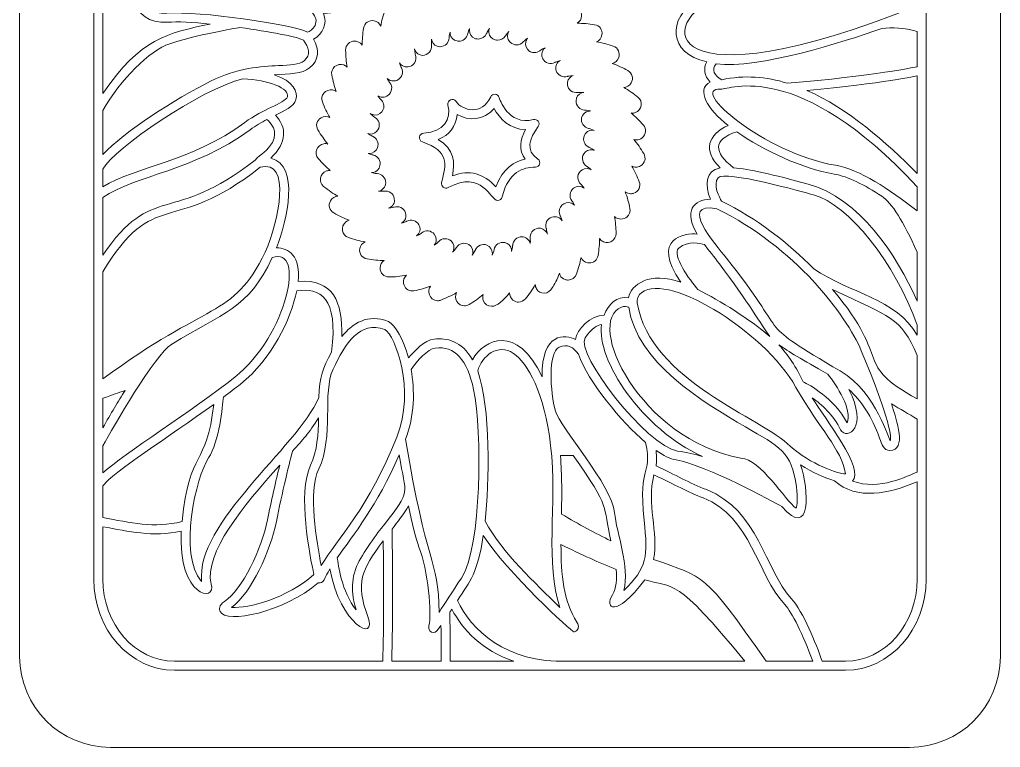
# Model space of a CAD drawing. Header units: inches. Extents: x 186 to 318, y 11 to 493.
# Drawn here: x 186.5 to 317.5, y 10.8 to 108.1 of the extents above; entities that cross this region are included whole.
import ezdxf

# ---------------------------------------------------------------- set-up
doc = ezdxf.new("R2010")
doc.units = ezdxf.units.IN
doc.header["$MEASUREMENT"] = 0
doc.layers.add('_U+0421_U+043B_U+043E_U+0439 1', color=7, linetype='Continuous')

msp = doc.modelspace()

# ---------------------------------------------------------------- linework, layer by layer
at = {"layer": '_U+0421_U+043B_U+043E_U+0439 1', "color": 1, "lineweight": 9, "true_color": 0xff0000}
msp.add_open_spline([(305.39, 493.2), (305.39, 493.2), (198.61, 493.2), (198.61, 493.2), (191.91, 493.2), (186.48, 487.77), (186.48, 481.07), (186.48, 481.07), (186.48, 22.93), (186.48, 22.93), (186.48, 16.23), (191.91, 10.8), (198.61, 10.8), (198.61, 10.8), (305.39, 10.8), (305.39, 10.8), (312.09, 10.8), (317.52, 16.23), (317.52, 22.93), (317.52, 22.93), (317.52, 481.07), (317.52, 481.07), (317.52, 487.77), (312.09, 493.2), (305.39, 493.2)], degree=3, knots=[0, 0, 0, 0, 1, 1, 1, 2, 2, 2, 3, 3, 3, 4, 4, 4, 5, 5, 5, 6, 6, 6, 7, 7, 7, 8, 8, 8, 8], dxfattribs=at)
at = {"layer": '_U+0421_U+043B_U+043E_U+0439 1', "color": 7, "lineweight": 9, "true_color": 0xffffff}
for points, knots in [([(296.82, 482.88), (296.82, 482.88), (207.18, 482.88), (207.18, 482.88), (201.24, 482.88), (196.4, 477.41), (196.4, 470.7), (196.4, 470.65), (196.4, 167.96), (196.4, 167.96), (196.4, 164.15), (196.4, 37.07), (196.4, 33.3), (196.4, 26.59), (201.23, 21.12), (207.18, 21.12), (207.18, 21.12), (296.82, 21.12), (296.82, 21.12), (302.76, 21.12), (307.6, 26.59), (307.6, 33.3), (307.6, 33.3), (307.6, 470.7), (307.6, 470.7), (307.6, 477.41), (302.77, 482.88), (296.82, 482.88)], [0, 0, 0, 0, 1, 1, 1, 2, 2, 2, 3, 3, 3, 4, 4, 4, 5, 5, 5, 6, 6, 6, 7, 7, 7, 8, 8, 8, 9, 9, 9, 9]), ([(306.4, 150.57), (302.75, 150.85), (303.83, 151.36), (300.78, 150.53), (289.42, 147.44), (286.29, 154.3), (279.91, 150.73), (278.52, 149.95), (277.48, 148.83), (276.7, 147.69), (276.89, 149.86), (276.75, 151.92), (276.06, 153.64), (274.06, 158.6), (273.6, 159.12), (272.93, 159.12), (272.47, 159.12), (272.22, 158.8), (272.06, 158.37), (271.63, 157.16), (273.41, 154.55), (272.1, 152.75), (271.94, 152.52), (265.15, 145.55), (263.57, 143.78), (265.94, 147.79), (274.98, 157.67), (266.47, 154.44), (270.69, 160.74), (254.21, 154.84), (248.16, 131.4), (247.85, 133.95), (247.28, 136.94), (246.41, 140.4), (245.69, 143.3), (248.91, 146.38), (248.05, 147.76), (247.34, 148.91), (240.7, 149.06), (238, 142.16), (232.17, 148.45), (223.81, 145.8), (223.71, 145.77), (223.49, 145.69), (223.33, 145.5), (223.31, 145.26), (223.26, 144.8), (223.64, 144.66), (224.04, 144.42), (226.51, 142.97), (229.52, 141.19), (231.07, 134.84), (226.48, 139.34), (220.24, 145.1), (218.62, 142.82), (217.46, 141.17), (219.15, 135.88), (220.56, 132.43), (217.17, 135.22), (212.67, 137.19), (210.05, 137.9), (208.18, 138.41), (207.04, 141.54), (206.43, 143.22), (206.03, 144.34), (205.89, 144.72), (205.4, 144.77), (205.21, 144.78), (205, 144.68), (204.86, 144.54), (204.86, 144.54), (204.86, 144.54), (204.86, 144.54), (203.6, 143.23), (204.16, 137.78), (209.68, 132.01), (212.79, 128.77), (213.76, 126.11), (214.78, 123.42), (211.8, 125.18), (205.27, 128.69), (201.34, 128.14), (197.11, 127.53), (197.09, 125.05), (202.51, 123.15), (204.63, 122.4), (207.9, 120.39), (211.67, 117.55), (208.78, 117.71), (203.82, 117.7), (202.41, 115.86), (200.33, 113.15), (201.25, 107.38), (206.22, 107.77), (207.56, 107.87), (209.65, 107.76), (211.95, 107.53), (206.3, 106.34), (202.58, 105.61), (197.6, 98.24), (197.6, 177.04), (197.05, 166.6), (199.28, 178.25), (199.5, 176.02), (199.67, 176.05), (199.95, 174.47), (200.23, 172.94), (200.61, 170.84), (202.07, 169.8), (205.79, 167.16), (209.18, 166.41), (211.66, 165.85), (213.45, 165.45), (214.75, 165.16), (215.16, 164.37), (217.52, 159.77), (220.3, 156.63), (221.3, 156.63), (221.3, 156.63), (221.59, 156.63), (221.77, 156.85), (223.49, 157.49), (233.96, 169.22), (231.27, 177.14), (230.41, 179.65), (229.62, 185.9), (222.77, 190.31), (222.36, 194.74), (222.21, 193.8), (226.15, 200.82), (228.75, 205.47), (229.93, 207.53), (232.39, 211.54), (233.48, 205.98), (238.26, 197.66), (234.67, 193.84), (231.13, 190.07), (235.06, 187.37), (238.86, 191.6), (243.24, 196.47), (243.47, 202.58), (245.07, 208.24), (245.56, 209.99), (245.87, 211.57), (245.96, 213.59), (247.41, 211.87), (250.48, 209.01), (252.32, 203.24), (253.89, 198.3), (253.93, 199.07), (253.46, 196.08), (253.27, 194.84), (252.86, 192.65), (253.91, 192.65), (254.69, 192.65), (256.05, 193.21), (257.17, 194.47), (261.52, 199.35), (260.52, 211.94), (259.43, 216.58), (261.1, 215.86), (264.36, 214.69), (267.53, 214.84), (268.69, 214.9), (269.72, 214.73), (270.55, 214.38), (275.89, 211.38), (275.35, 218.23), (270.01, 223.05), (271.37, 222.64), (272.5, 222.16), (274.48, 222.15), (279.51, 220.45), (279.36, 223.17), (274.66, 226.23), (277.23, 225.35), (278, 225.82), (280.71, 223.85), (281.01, 223.64), (281.9, 222.99), (282.53, 223.54), (282.88, 223.85), (283.82, 224.68), (279.09, 233.19), (278.53, 234.19), (275.78, 237.84), (272.92, 240.3), (275.83, 240.34), (276.27, 240.18), (279.99, 237.55), (281.35, 235.78), (284.46, 233.98), (285.38, 235.59), (286.2, 237.04), (284.4, 240.71), (282.26, 243.1), (279.73, 245.93), (277.1, 248.13), (275.38, 249.46), (278.32, 248.73), (282.06, 245.9), (283.14, 247.26), (284.73, 249.25), (275.14, 258.12), (269.55, 259.72), (276.27, 264.3), (278.88, 270.03), (282.14, 271.99), (282.91, 272.45), (283.64, 272.96), (283.44, 273.64), (283.21, 274.46), (282.07, 274.42), (279.35, 274.35), (272.25, 274.15), (272.59, 275.03), (266.4, 274.02), (270.87, 279.87), (267.38, 282.42), (273.42, 286.03), (274.35, 286.59), (275.16, 287.08), (275.49, 287.89), (275.86, 288.83), (275.45, 290.08), (273.26, 290.8), (273.98, 291.84), (275.9, 293.91), (277.34, 294.83), (279.96, 296.48), (279.03, 300.32), (277.32, 298.75), (277.14, 298.59), (276.32, 298.45), (272.94, 299.29), (268, 300.53), (266.69, 297.86), (262.6, 299.05), (259.47, 299.95), (256.59, 297.75), (255.08, 296.27), (255, 297.88), (254.33, 301.23), (252.62, 305.41), (252.05, 306.79), (251.81, 307.42), (252.03, 307.89), (252.24, 308.34), (252.23, 308.71), (252, 308.97), (250.93, 310.21), (247.94, 306.68), (247.1, 300.65), (246.61, 297.19), (245.6, 295.01), (244.73, 293.7), (245.83, 299.62), (243.46, 300.88), (245.52, 310.59), (246.03, 312.99), (246.36, 314.49), (245.36, 314.88), (244.98, 315.03), (243.85, 315.48), (239.53, 309.89), (238.57, 308.64), (237.16, 304.58), (236.34, 302.09), (234.89, 308.17), (234.79, 312.36), (235.99, 315.84), (236.21, 316.47), (236.67, 317.8), (235.8, 318.19), (234.11, 318.96), (229.58, 312.27), (228.51, 310.4), (226.61, 307.09), (225.29, 300.8), (224.67, 297.34), (223.19, 301.41), (221.03, 305.29), (218.35, 307.86), (211.5, 314.43), (207.31, 316.74), (204.79, 315.37), (201.62, 313.66), (208.01, 309.21), (210.87, 300.16), (200.78, 309.62), (201.14, 310.69), (197.6, 311.74), (197.6, 311.74), (197.6, 377.13), (197.6, 377.13), (199.76, 375.95), (202.64, 375.07), (204.25, 374.63), (202.07, 372.72), (201.49, 370.56), (201.46, 370.41), (201.2, 369.41), (203.66, 367.37), (208.48, 365.96), (207.65, 365.33), (206.39, 364.44), (205.23, 363.91), (204.22, 363.48), (199.2, 361.2), (199.65, 358.55), (199.89, 357.14), (201.48, 355.18), (212.26, 354.28), (212.05, 354.05), (211.83, 353.82), (211.64, 353.58), (209.1, 351.28), (208.91, 347.98), (216.01, 347.26), (224.54, 346.4), (223.94, 345.59), (228.54, 347.31), (227.34, 345.12), (225.72, 341.55), (224.47, 337.93), (221.87, 333.33), (219.55, 326.3), (224.81, 326.3), (229.47, 326.3), (238, 332.05), (242.03, 335.09), (241.68, 329.49), (243.87, 323.73), (246.63, 323.73), (249.42, 323.73), (252.65, 330.38), (254.06, 333.22), (254.46, 327.04), (259.31, 316.53), (262.02, 316.53), (265.64, 316.53), (261.39, 324.84), (264.45, 331.01), (266.94, 336.02), (267.61, 343.42), (269.18, 349.17), (270.31, 347.54), (275.11, 342.49), (275.1, 341.6), (275.09, 341.27), (275.36, 340.99), (275.7, 340.99), (277, 340.99), (280.42, 348.86), (280.71, 351.29), (281, 353.62), (279.31, 353.11), (279, 357.54), (285.66, 354.99), (288.63, 356.94), (290.89, 358.5), (291.41, 358.85), (291.84, 359.18), (291.96, 359.58), (293.88, 354.6), (293.82, 354.34), (297.94, 338.48), (297.43, 338.35), (296.88, 338.2), (296.32, 338), (291.62, 345.54), (283.53, 343.7), (277.34, 337.29), (277.31, 337.25), (277.28, 337.22), (277.26, 337.18), (275.39, 334.16), (274.82, 330.28), (272.19, 327.03), (268.45, 322.38), (268.76, 316.08), (269.07, 313.59), (269.19, 312.59), (268.46, 310.96), (267.93, 309.77), (267.34, 308.45), (267.04, 307.78), (267.39, 307.29), (268.48, 305.76), (277.94, 310.53), (280.81, 313.46), (283.56, 316.28), (297.06, 321.1), (301.33, 324.65), (303.48, 316.29), (303.41, 316.85), (306.4, 301.37), (306.4, 301.37), (306.4, 150.57), (306.4, 150.57), (306.4, 150.57), (306.4, 150.57), (306.4, 150.57)], [0, 0, 0, 0, 1, 1, 1, 2, 2, 2, 3, 3, 3, 4, 4, 4, 5, 5, 5, 6, 6, 6, 7, 7, 7, 8, 8, 8, 9, 9, 9, 10, 10, 10, 11, 11, 11, 12, 12, 12, 13, 13, 13, 14, 14, 14, 15, 15, 15, 16, 16, 16, 17, 17, 17, 18, 18, 18, 19, 19, 19, 20, 20, 20, 21, 21, 21, 22, 22, 22, 23, 23, 23, 24, 24, 24, 25, 25, 25, 26, 26, 26, 27, 27, 27, 28, 28, 28, 29, 29, 29, 30, 30, 30, 31, 31, 31, 32, 32, 32, 33, 33, 33, 34, 34, 34, 35, 35, 35, 36, 36, 36, 37, 37, 37, 38, 38, 38, 39, 39, 39, 40, 40, 40, 41, 41, 41, 42, 42, 42, 43, 43, 43, 44, 44, 44, 45, 45, 45, 46, 46, 46, 47, 47, 47, 48, 48, 48, 49, 49, 49, 50, 50, 50, 51, 51, 51, 52, 52, 52, 53, 53, 53, 54, 54, 54, 55, 55, 55, 56, 56, 56, 57, 57, 57, 58, 58, 58, 59, 59, 59, 60, 60, 60, 61, 61, 61, 62, 62, 62, 63, 63, 63, 64, 64, 64, 65, 65, 65, 66, 66, 66, 67, 67, 67, 68, 68, 68, 69, 69, 69, 70, 70, 70, 71, 71, 71, 72, 72, 72, 73, 73, 73, 74, 74, 74, 75, 75, 75, 76, 76, 76, 77, 77, 77, 78, 78, 78, 79, 79, 79, 80, 80, 80, 81, 81, 81, 82, 82, 82, 83, 83, 83, 84, 84, 84, 85, 85, 85, 86, 86, 86, 87, 87, 87, 88, 88, 88, 89, 89, 89, 90, 90, 90, 91, 91, 91, 92, 92, 92, 93, 93, 93, 94, 94, 94, 95, 95, 95, 96, 96, 96, 97, 97, 97, 98, 98, 98, 99, 99, 99, 100, 100, 100, 101, 101, 101, 102, 102, 102, 103, 103, 103, 104, 104, 104, 105, 105, 105, 106, 106, 106, 107, 107, 107, 108, 108, 108, 109, 109, 109, 110, 110, 110, 111, 111, 111, 112, 112, 112, 113, 113, 113, 114, 114, 114, 115, 115, 115, 116, 116, 116, 117, 117, 117, 118, 118, 118, 119, 119, 119, 120, 120, 120, 121, 121, 121, 122, 122, 122, 123, 123, 123, 124, 124, 124, 125, 125, 125, 126, 126, 126, 127, 127, 127, 128, 128, 128, 129, 129, 129, 130, 130, 130, 131, 131, 131, 132, 132, 132, 133, 133, 133, 134, 134, 134, 134]), ([(249.66, 118.39), (254.33, 119.07), (253.82, 122.33), (254.97, 125.78), (255.3, 122.74), (252.62, 114.59), (261.96, 121.39), (261.4, 119.92), (260.78, 117.36), (262.3, 117.01), (263.2, 116.81), (264.54, 117.8), (265.32, 118.32), (264.61, 116.78), (263.8, 112.98), (267.38, 114.14), (267.43, 113.4), (268.01, 113.06), (268.76, 112.98), (268.68, 112.76), (268.64, 112.54), (268.7, 112.35), (269.39, 109.96), (274.47, 110.78), (277.12, 111.02), (272.92, 108.09), (273.13, 103.7), (278.28, 102.45), (277.83, 101.57), (277.93, 100.65), (278.76, 99.77), (276.77, 98.79), (278.42, 96.1), (281.15, 93.96), (278.43, 92.74), (277.74, 90.61), (280.07, 88.29), (278.11, 87.98), (278, 85.92), (278.79, 84.09), (276.54, 84.07), (275.15, 82.46), (277.01, 79.45), (275.39, 79.58), (270.73, 78.96), (274.82, 73), (270.64, 74.49), (268.16, 72.69), (267.83, 70.92), (266.23, 71.19), (265.18, 70.12), (264.58, 68.59), (262.82, 68.59), (260.9, 66.69), (260.77, 65.34), (259.41, 66.09), (256.21, 66.32), (256.29, 60.34), (252.96, 67.44), (248.53, 65.46), (246.99, 62.63), (245.55, 65.17), (243.52, 65.6), (241.86, 65.39), (240.57, 65.23), (239.25, 63.88), (238.44, 62.88), (237.77, 65.38), (236.7, 67.24), (235.77, 67.75), (232.98, 68.84), (230.96, 67.5), (229.53, 65.74), (229.63, 70.35), (228.37, 73.49), (223.7, 73.1), (224.07, 76.47), (222.4, 77.64), (220.8, 77.59), (222.26, 81.29), (223.93, 88.67), (220.03, 89.57), (222.26, 91.72), (222.18, 93.74), (220.66, 95.33), (221.84, 95.92), (223.09, 96.44), (223.4, 97.44), (223.7, 98.39), (223.11, 99.9), (220.51, 100.74), (222.6, 100.85), (224.18, 100.85), (225.23, 101.67), (226.5, 102.66), (226.55, 104.1), (225.75, 105.5), (226.99, 106.15), (227.65, 107.6), (227.08, 108.94), (229.97, 108.99), (230.82, 110.56), (230.43, 113.04), (234.66, 112.66), (235.46, 113.51), (234.31, 117.78), (235, 117.32), (235.74, 116.82), (236.55, 116.82), (238.77, 116.82), (240.18, 117.56), (240.17, 119.82), (242.75, 118.51), (244.81, 119.36), (245.59, 120.92), (246.3, 121.17), (246.88, 121.66), (247.32, 122.36), (247.62, 120.2), (248.66, 118.25), (249.66, 118.39)], [0, 0, 0, 0, 1, 1, 1, 2, 2, 2, 3, 3, 3, 4, 4, 4, 5, 5, 5, 6, 6, 6, 7, 7, 7, 8, 8, 8, 9, 9, 9, 10, 10, 10, 11, 11, 11, 12, 12, 12, 13, 13, 13, 14, 14, 14, 15, 15, 15, 16, 16, 16, 17, 17, 17, 18, 18, 18, 19, 19, 19, 20, 20, 20, 21, 21, 21, 22, 22, 22, 23, 23, 23, 24, 24, 24, 25, 25, 25, 26, 26, 26, 27, 27, 27, 28, 28, 28, 29, 29, 29, 30, 30, 30, 31, 31, 31, 32, 32, 32, 33, 33, 33, 34, 34, 34, 35, 35, 35, 36, 36, 36, 37, 37, 37, 38, 38, 38, 39, 39, 39, 40, 40, 40, 40]), ([(306.4, 109.97), (272.51, 96.3), (270.9, 107.68), (280.3, 111.37), (288.66, 112.46), (295.61, 114.61), (299.79, 116.06), (300.16, 116.12), (303, 116.62), (306.4, 117.13), (306.4, 117.13), (306.4, 109.97), (306.4, 109.97), (306.4, 109.97), (306.4, 109.97), (306.4, 109.97)], [0, 0, 0, 0, 1, 1, 1, 2, 2, 2, 3, 3, 3, 4, 4, 4, 5, 5, 5, 5]), ([(225.57, 109.07), (226.08, 108.49), (226.22, 107.91), (225.95, 107.34), (225.68, 106.76), (225.14, 106.48), (224.96, 106.45), (222.81, 107.5), (210.47, 109.29), (206.13, 108.97), (202.21, 108.69), (201.93, 113.26), (203.36, 115.13), (204.48, 116.58), (210.03, 116.56), (213.4, 116.21), (215.84, 114.28), (220.48, 109.97), (225.57, 109.07)], [0, 0, 0, 0, 1, 1, 1, 2, 2, 2, 3, 3, 3, 4, 4, 4, 5, 5, 5, 6, 6, 6, 6]), ([(245.88, 113.5), (245.28, 112.99), (244.74, 112.42), (244.24, 111.84), (244.31, 112.24), (244.18, 112.65), (243.83, 112.94), (243.31, 113.37), (242.58, 113.31), (242.14, 112.78), (241.64, 112.18), (241.2, 111.53), (240.82, 110.86), (240.81, 111.27), (240.62, 111.65), (240.22, 111.87), (239.63, 112.21), (238.92, 112.02), (238.59, 111.43), (238.18, 110.71), (237.87, 110.02), (237.62, 109.36), (237.58, 109.53), (237.5, 109.7), (237.38, 109.84), (237.1, 110.17), (236.64, 110.33), (236.21, 110.25), (235.79, 110.18), (235.47, 109.89), (235.32, 109.47), (235.04, 108.69), (234.85, 107.95), (234.72, 107.25), (234.57, 107.61), (234.26, 107.89), (233.83, 107.96), (233.15, 108.07), (232.56, 107.66), (232.44, 106.99), (232.3, 106.16), (232.25, 105.4), (232.24, 104.68), (232.18, 104.78), (232.13, 104.87), (232.04, 104.95), (231.82, 105.14), (231.54, 105.24), (231.24, 105.24), (231.24, 105.24), (231.23, 105.24), (231.23, 105.24), (230.55, 105.23), (230.04, 104.72), (230.04, 104.04), (230.05, 103.24), (230.12, 102.48), (230.24, 101.76), (230.12, 101.89), (229.97, 101.99), (229.79, 102.06), (229.38, 102.2), (228.9, 102.11), (228.57, 101.83), (228.25, 101.55), (228.11, 101.15), (228.19, 100.71), (228.33, 99.93), (228.54, 99.19), (228.79, 98.5), (228.64, 98.61), (228.48, 98.69), (228.29, 98.72), (227.86, 98.79), (227.4, 98.62), (227.12, 98.29), (226.85, 97.96), (226.78, 97.53), (226.94, 97.12), (227.22, 96.36), (227.56, 95.66), (227.93, 95.02), (227.58, 95.21), (227.15, 95.23), (226.76, 95), (226.17, 94.65), (225.99, 93.95), (226.33, 93.36), (226.73, 92.69), (227.19, 92.07), (227.68, 91.48), (227.5, 91.54), (227.3, 91.56), (227.11, 91.52), (226.68, 91.44), (226.31, 91.13), (226.16, 90.72), (226.02, 90.32), (226.1, 89.89), (226.39, 89.56), (226.92, 88.93), (227.46, 88.4), (227.99, 87.94), (227.82, 87.96), (227.64, 87.94), (227.47, 87.88), (227.06, 87.73), (226.75, 87.35), (226.68, 86.92), (226.61, 86.5), (226.76, 86.1), (227.1, 85.82), (227.75, 85.28), (228.39, 84.86), (229, 84.49), (228.61, 84.48), (228.23, 84.28), (228.01, 83.89), (227.67, 83.3), (227.87, 82.6), (228.46, 82.26), (229.18, 81.86), (229.86, 81.54), (230.52, 81.29), (230.35, 81.25), (230.19, 81.18), (230.05, 81.06), (229.72, 80.77), (229.55, 80.31), (229.63, 79.88), (229.71, 79.47), (229.99, 79.14), (230.41, 78.99), (231.16, 78.73), (231.9, 78.53), (232.64, 78.39), (232.27, 78.24), (231.99, 77.92), (231.92, 77.49), (231.81, 76.82), (232.23, 76.23), (232.9, 76.12), (233.68, 75.99), (234.45, 75.92), (235.2, 75.91), (234.87, 75.7), (234.64, 75.35), (234.65, 74.91), (234.65, 74.23), (235.16, 73.71), (235.84, 73.71), (236.62, 73.71), (237.4, 73.79), (238.17, 73.93), (237.87, 73.66), (237.7, 73.27), (237.78, 72.83), (237.89, 72.23), (238.37, 71.84), (238.94, 71.84), (239.02, 71.84), (239.1, 71.85), (239.17, 71.86), (239.93, 72), (240.68, 72.21), (241.39, 72.47), (241.28, 72.32), (241.2, 72.15), (241.17, 71.96), (241.09, 71.53), (241.26, 71.07), (241.6, 70.79), (241.81, 70.62), (242.06, 70.53), (242.32, 70.53), (242.47, 70.53), (242.62, 70.56), (242.77, 70.61), (243.5, 70.89), (244.21, 71.23), (244.87, 71.61), (244.68, 71.26), (244.66, 70.83), (244.89, 70.44), (245.11, 70.05), (245.5, 69.84), (245.9, 69.84), (246.11, 69.84), (246.33, 69.89), (246.53, 70.01), (247.2, 70.4), (247.83, 70.86), (248.42, 71.35), (248.33, 71.1), (248.33, 70.83), (248.43, 70.56), (248.6, 70.09), (249.04, 69.78), (249.55, 69.78), (250.25, 69.78), (251.12, 70.53), (251.95, 71.58), (251.94, 71.23), (252.07, 70.88), (252.38, 70.62), (252.61, 70.43), (252.88, 70.34), (253.15, 70.34), (253.49, 70.34), (253.82, 70.49), (254.07, 70.78), (254.56, 71.38), (255, 72.03), (255.38, 72.69), (255.39, 72.5), (255.44, 72.3), (255.54, 72.12), (255.76, 71.75), (256.14, 71.53), (256.58, 71.53), (257.06, 71.53), (257.41, 71.94), (257.64, 72.25), (257.95, 72.69), (258.3, 73.38), (258.61, 74.21), (258.63, 74.11), (258.64, 74.01), (258.69, 73.92), (258.83, 73.66), (259.07, 73.47), (259.35, 73.36), (259.5, 73.31), (259.64, 73.29), (259.78, 73.29), (260.27, 73.29), (260.71, 73.59), (260.89, 74.09), (261.17, 74.87), (261.36, 75.61), (261.49, 76.31), (261.64, 75.95), (261.95, 75.67), (262.38, 75.6), (262.45, 75.58), (262.53, 75.58), (262.6, 75.58), (263.18, 75.58), (263.66, 75.98), (263.77, 76.58), (263.9, 77.39), (263.96, 78.14), (263.97, 78.85), (264.07, 78.7), (264.19, 78.57), (264.35, 78.48), (264.54, 78.38), (264.75, 78.32), (264.97, 78.32), (265.19, 78.32), (265.41, 78.38), (265.6, 78.49), (265.96, 78.71), (266.17, 79.08), (266.17, 79.53), (266.16, 80.3), (266.09, 81.07), (265.96, 81.81), (266.08, 81.68), (266.23, 81.57), (266.41, 81.51), (266.55, 81.46), (266.69, 81.44), (266.83, 81.44), (267.12, 81.44), (267.41, 81.54), (267.64, 81.73), (267.96, 82.01), (268.1, 82.41), (268.02, 82.85), (267.88, 83.61), (267.67, 84.36), (267.4, 85.09), (267.6, 84.92), (267.85, 84.83), (268.12, 84.83), (268.26, 84.83), (268.41, 84.85), (268.56, 84.91), (269.2, 85.14), (269.5, 85.8), (269.27, 86.44), (269, 87.17), (268.66, 87.87), (268.27, 88.53), (268.44, 88.44), (268.63, 88.39), (268.82, 88.39), (269.03, 88.39), (269.25, 88.45), (269.45, 88.57), (270.04, 88.91), (270.22, 89.61), (269.87, 90.2), (269.48, 90.88), (269.02, 91.51), (268.53, 92.1), (268.65, 92.06), (268.77, 92.02), (268.89, 92.02), (269.17, 92.02), (269.45, 92.12), (269.68, 92.32), (270.2, 92.77), (270.26, 93.49), (269.82, 94.01), (269.31, 94.6), (268.75, 95.15), (268.17, 95.64), (268.22, 95.63), (268.28, 95.61), (268.33, 95.61), (268.47, 95.61), (268.6, 95.63), (268.73, 95.68), (269.14, 95.83), (269.46, 96.21), (269.53, 96.64), (269.6, 97.06), (269.44, 97.46), (269.1, 97.74), (268.51, 98.23), (267.86, 98.67), (267.2, 99.05), (267.6, 99.06), (267.97, 99.28), (268.19, 99.66), (268.53, 100.26), (268.34, 100.96), (267.75, 101.3), (267.07, 101.68), (266.35, 102), (265.63, 102.26), (266.03, 102.34), (266.37, 102.61), (266.52, 103.03), (266.75, 103.68), (266.44, 104.34), (265.8, 104.57), (265.06, 104.83), (264.29, 105.02), (263.54, 105.16), (263.92, 105.3), (264.22, 105.62), (264.29, 106.07), (264.4, 106.74), (263.97, 107.33), (263.31, 107.44), (262.53, 107.57), (261.75, 107.63), (260.99, 107.63), (261.32, 107.84), (261.56, 108.19), (261.57, 108.62), (261.58, 109.19), (261.18, 109.8), (260.36, 109.85), (259.59, 109.84), (258.81, 109.76), (258.06, 109.63), (258.2, 109.75), (258.31, 109.91), (258.38, 110.1), (258.53, 110.51), (258.43, 110.99), (258.15, 111.32), (257.87, 111.65), (257.46, 111.78), (257.04, 111.7), (256.27, 111.56), (255.51, 111.34), (254.78, 111.07), (255.04, 111.39), (255.14, 111.81), (254.98, 112.24), (254.74, 112.88), (254.08, 113.19), (253.44, 112.95), (252.72, 112.68), (252.02, 112.34), (251.36, 111.96), (251.45, 112.12), (251.5, 112.31), (251.5, 112.5), (251.49, 112.94), (251.25, 113.36), (250.87, 113.58), (250.5, 113.79), (250.07, 113.78), (249.68, 113.55), (249.01, 113.16), (248.37, 112.7), (247.78, 112.21), (247.91, 112.59), (247.86, 113.02), (247.57, 113.36), (247.12, 113.88), (246.4, 113.94), (245.88, 113.5)], [0, 0, 0, 0, 1, 1, 1, 2, 2, 2, 3, 3, 3, 4, 4, 4, 5, 5, 5, 6, 6, 6, 7, 7, 7, 8, 8, 8, 9, 9, 9, 10, 10, 10, 11, 11, 11, 12, 12, 12, 13, 13, 13, 14, 14, 14, 15, 15, 15, 16, 16, 16, 17, 17, 17, 18, 18, 18, 19, 19, 19, 20, 20, 20, 21, 21, 21, 22, 22, 22, 23, 23, 23, 24, 24, 24, 25, 25, 25, 26, 26, 26, 27, 27, 27, 28, 28, 28, 29, 29, 29, 30, 30, 30, 31, 31, 31, 32, 32, 32, 33, 33, 33, 34, 34, 34, 35, 35, 35, 36, 36, 36, 37, 37, 37, 38, 38, 38, 39, 39, 39, 40, 40, 40, 41, 41, 41, 42, 42, 42, 43, 43, 43, 44, 44, 44, 45, 45, 45, 46, 46, 46, 47, 47, 47, 48, 48, 48, 49, 49, 49, 50, 50, 50, 51, 51, 51, 52, 52, 52, 53, 53, 53, 54, 54, 54, 55, 55, 55, 56, 56, 56, 57, 57, 57, 58, 58, 58, 59, 59, 59, 60, 60, 60, 61, 61, 61, 62, 62, 62, 63, 63, 63, 64, 64, 64, 65, 65, 65, 66, 66, 66, 67, 67, 67, 68, 68, 68, 69, 69, 69, 70, 70, 70, 71, 71, 71, 72, 72, 72, 73, 73, 73, 74, 74, 74, 75, 75, 75, 76, 76, 76, 77, 77, 77, 78, 78, 78, 79, 79, 79, 80, 80, 80, 81, 81, 81, 82, 82, 82, 83, 83, 83, 84, 84, 84, 85, 85, 85, 86, 86, 86, 87, 87, 87, 88, 88, 88, 89, 89, 89, 90, 90, 90, 91, 91, 91, 92, 92, 92, 93, 93, 93, 94, 94, 94, 95, 95, 95, 96, 96, 96, 97, 97, 97, 98, 98, 98, 99, 99, 99, 100, 100, 100, 101, 101, 101, 102, 102, 102, 103, 103, 103, 104, 104, 104, 105, 105, 105, 106, 106, 106, 107, 107, 107, 108, 108, 108, 109, 109, 109, 110, 110, 110, 111, 111, 111, 112, 112, 112, 113, 113, 113, 114, 114, 114, 115, 115, 115, 116, 116, 116, 117, 117, 117, 118, 118, 118, 119, 119, 119, 120, 120, 120, 121, 121, 121, 122, 122, 122, 123, 123, 123, 124, 124, 124, 125, 125, 125, 126, 126, 126, 127, 127, 127, 128, 128, 128, 129, 129, 129, 130, 130, 130, 131, 131, 131, 132, 132, 132, 133, 133, 133, 134, 134, 134, 135, 135, 135, 136, 136, 136, 136]), ([(224.39, 105.39), (225.13, 104.46), (225.43, 103.35), (224.49, 102.61), (223.85, 102.11), (222.63, 102.05), (221.09, 101.97), (218.77, 101.85), (215.58, 101.69), (212, 99.88), (207.3, 97.5), (200.45, 93.16), (197.6, 90.08), (197.6, 90.08), (197.6, 95.97), (197.6, 95.97), (199.94, 100.1), (203.84, 103.99), (206.54, 104.89), (210.1, 106.07), (215.12, 106.93), (215.91, 107.06), (219.85, 106.53), (223.51, 105.83), (224.39, 105.39)], [0, 0, 0, 0, 1, 1, 1, 2, 2, 2, 3, 3, 3, 4, 4, 4, 5, 5, 5, 6, 6, 6, 7, 7, 7, 8, 8, 8, 8]), ([(247.3, 105.6), (247.45, 105.55), (247.59, 105.52), (247.74, 105.52), (248.22, 105.52), (248.67, 105.81), (248.86, 106.27), (248.86, 106.28), (248.98, 106.54), (249.24, 106.95), (249.22, 106.88), (249.2, 106.82), (249.18, 106.76), (249.09, 106.24), (249.28, 105.8), (249.72, 105.53), (249.72, 105.53), (249.72, 105.53), (249.72, 105.53), (249.91, 105.41), (250.13, 105.36), (250.34, 105.36), (250.74, 105.36), (251.14, 105.56), (251.36, 105.92), (251.37, 105.93), (251.52, 106.17), (251.86, 106.52), (251.83, 106.46), (251.79, 106.4), (251.77, 106.34), (251.58, 105.85), (251.7, 105.38), (252.08, 105.04), (252.31, 104.84), (252.59, 104.74), (252.87, 104.74), (253.2, 104.74), (253.53, 104.88), (253.76, 105.14), (253.77, 105.15), (253.98, 105.35), (254.35, 105.63), (254.31, 105.58), (254.27, 105.53), (254.24, 105.48), (253.98, 105.03), (254.01, 104.55), (254.32, 104.15), (254.56, 103.85), (254.91, 103.7), (255.26, 103.7), (255.52, 103.7), (255.78, 103.78), (256, 103.95), (256.01, 103.96), (256.24, 104.14), (256.69, 104.35), (256.63, 104.3), (256.57, 104.25), (256.52, 104.2), (256.19, 103.81), (256.13, 103.31), (256.37, 102.88), (256.53, 102.6), (256.78, 102.39), (257.09, 102.3), (257.4, 102.21), (257.72, 102.25), (258, 102.4), (258.01, 102.41), (258.27, 102.54), (258.73, 102.67), (258.67, 102.64), (258.61, 102.6), (258.55, 102.56), (258.15, 102.22), (258.01, 101.76), (258.18, 101.28), (258.39, 100.66), (259.06, 100.32), (259.68, 100.52), (259.7, 100.53), (259.98, 100.6), (260.45, 100.66), (260.39, 100.63), (260.32, 100.61), (260.27, 100.58), (259.81, 100.32), (259.6, 99.89), (259.67, 99.39), (259.72, 99.07), (259.89, 98.78), (260.15, 98.59), (260.41, 98.41), (260.72, 98.33), (261.02, 98.38), (261.06, 98.38), (261.37, 98.41), (261.87, 98.38), (261.78, 98.36), (261.69, 98.34), (261.61, 98.32), (261.13, 98.15), (260.83, 97.75), (260.82, 97.26), (260.82, 97.26), (260.82, 97.26), (260.82, 97.26), (260.8, 96.6), (261.32, 96.05), (261.97, 96.03), (261.98, 96.03), (262.28, 96.01), (262.76, 95.9), (262.68, 95.89), (262.61, 95.89), (262.54, 95.88), (262.03, 95.8), (261.67, 95.46), (261.57, 94.97), (261.57, 94.97), (261.57, 94.97), (261.57, 94.97), (261.44, 94.33), (261.86, 93.69), (262.5, 93.56), (262.51, 93.56), (262.79, 93.49), (263.23, 93.3), (263.17, 93.31), (263.1, 93.32), (263.04, 93.32), (262.48, 93.35), (262.11, 93.06), (261.92, 92.59), (261.92, 92.59), (261.92, 92.58), (261.92, 92.58), (261.68, 91.97), (261.99, 91.27), (262.59, 91.03), (262.6, 91.03), (262.86, 90.91), (263.27, 90.65), (263.2, 90.67), (263.14, 90.69), (263.08, 90.7), (262.56, 90.8), (262.12, 90.6), (261.85, 90.17), (261.51, 89.61), (261.69, 88.87), (262.24, 88.53), (262.25, 88.52), (262.49, 88.36), (262.84, 88.03), (262.78, 88.06), (262.72, 88.1), (262.66, 88.12), (262.17, 88.3), (261.7, 88.19), (261.36, 87.81), (260.93, 87.31), (260.97, 86.56), (261.46, 86.12), (261.47, 86.11), (261.66, 85.92), (261.92, 85.58), (261.49, 85.9), (260.92, 85.92), (260.48, 85.56), (259.95, 85.14), (259.86, 84.42), (260.28, 83.89), (260.29, 83.87), (260.43, 83.68), (260.61, 83.32), (260.4, 83.53), (260.13, 83.65), (259.83, 83.66), (259.4, 83.67), (258.96, 83.44), (258.74, 83.06), (258.52, 82.7), (258.51, 82.27), (258.72, 81.88), (258.73, 81.86), (258.85, 81.62), (258.98, 81.2), (258.7, 81.67), (258.15, 81.89), (257.6, 81.7), (256.95, 81.48), (256.63, 80.83), (256.85, 80.19), (256.85, 80.17), (256.93, 79.89), (256.99, 79.42), (256.96, 79.49), (256.93, 79.56), (256.9, 79.63), (256.64, 80.07), (256.2, 80.29), (255.71, 80.21), (255.06, 80.11), (254.61, 79.5), (254.7, 78.86), (254.7, 78.85), (254.73, 78.59), (254.71, 78.17), (254.54, 78.8), (254.05, 79.06), (253.59, 79.07), (252.95, 79.09), (252.37, 78.56), (252.36, 77.91), (252.36, 77.9), (252.34, 77.61), (252.22, 77.13), (252.22, 77.2), (252.22, 77.28), (252.21, 77.35), (252.12, 77.85), (251.78, 78.21), (251.29, 78.31), (251.29, 78.31), (251.29, 78.31), (251.29, 78.31), (250.64, 78.44), (250.01, 78.01), (249.88, 77.37), (249.88, 77.36), (249.81, 77.07), (249.61, 76.61), (249.62, 76.69), (249.64, 76.77), (249.64, 76.85), (249.64, 77.37), (249.38, 77.77), (248.91, 77.96), (248.3, 78.2), (247.6, 77.9), (247.35, 77.29), (247.35, 77.28), (247.23, 77.01), (246.96, 76.6), (246.98, 76.67), (247.01, 76.75), (247.02, 76.81), (247.11, 77.32), (246.92, 77.78), (246.49, 78.03), (246.22, 78.2), (245.9, 78.25), (245.59, 78.17), (245.27, 78.1), (245.01, 77.91), (244.85, 77.64), (244.84, 77.63), (244.68, 77.38), (244.33, 77.01), (244.37, 77.08), (244.41, 77.15), (244.43, 77.22), (244.62, 77.71), (244.5, 78.19), (244.13, 78.52), (243.64, 78.96), (242.88, 78.91), (242.44, 78.42), (242.44, 78.42), (242.24, 78.22), (241.89, 77.95), (241.94, 78.03), (242, 78.11), (242.03, 78.19), (242.23, 78.6), (242.18, 79.05), (241.89, 79.41), (241.48, 79.93), (240.72, 80.01), (240.21, 79.61), (240.2, 79.6), (239.96, 79.42), (239.51, 79.2), (239.64, 79.31), (239.76, 79.43), (239.83, 79.56), (240.04, 79.91), (240.04, 80.31), (239.83, 80.68), (239.83, 80.68), (239.83, 80.69), (239.83, 80.69), (239.52, 81.26), (238.79, 81.47), (238.21, 81.16), (238.2, 81.16), (237.95, 81.03), (237.51, 80.9), (237.67, 81), (237.8, 81.12), (237.9, 81.25), (238.11, 81.55), (238.16, 81.92), (238.03, 82.29), (237.93, 82.6), (237.71, 82.84), (237.42, 82.98), (237.14, 83.12), (236.81, 83.14), (236.52, 83.04), (236.49, 83.03), (236.22, 82.95), (235.77, 82.9), (235.97, 82.97), (236.15, 83.06), (236.3, 83.23), (236.45, 83.4), (236.61, 83.71), (236.54, 84.18), (236.54, 84.18), (236.54, 84.18), (236.54, 84.18), (236.44, 84.83), (235.83, 85.28), (235.18, 85.19), (235.18, 85.19), (234.91, 85.16), (234.45, 85.18), (234.98, 85.3), (235.38, 85.74), (235.39, 86.3), (235.41, 86.96), (234.89, 87.51), (234.23, 87.53), (234.22, 87.53), (233.95, 87.55), (233.49, 87.66), (233.55, 87.66), (233.61, 87.66), (233.66, 87.67), (234.18, 87.76), (234.53, 88.09), (234.63, 88.59), (234.63, 88.59), (234.63, 88.59), (234.63, 88.59), (234.76, 89.24), (234.35, 89.87), (233.71, 90), (233.7, 90.01), (233.45, 90.07), (233.07, 90.23), (233.1, 90.23), (233.14, 90.22), (233.17, 90.22), (233.67, 90.22), (234.1, 90.52), (234.28, 90.98), (234.53, 91.59), (234.22, 92.29), (233.62, 92.53), (233.61, 92.53), (233.37, 92.64), (233, 92.88), (233.12, 92.84), (233.23, 92.82), (233.33, 92.82), (233.75, 92.82), (234.14, 93.04), (234.36, 93.39), (234.7, 93.96), (234.52, 94.7), (233.96, 95.04), (233.95, 95.04), (233.7, 95.21), (233.33, 95.57), (233.55, 95.43), (233.76, 95.35), (233.95, 95.35), (234.45, 95.35), (234.89, 95.65), (235.07, 96.12), (235.25, 96.59), (235.12, 97.11), (234.75, 97.44), (234.74, 97.45), (234.57, 97.62), (234.32, 97.94), (234.52, 97.8), (234.75, 97.73), (234.98, 97.73), (235.24, 97.73), (235.5, 97.82), (235.73, 98), (236.26, 98.42), (236.35, 99.14), (235.93, 99.68), (235.92, 99.69), (235.78, 99.89), (235.59, 100.25), (235.82, 100.03), (236.12, 99.91), (236.43, 99.91), (236.63, 99.91), (236.82, 99.95), (237, 100.05), (237.58, 100.37), (237.8, 101.1), (237.49, 101.67), (237.49, 101.68), (237.36, 101.93), (237.23, 102.36), (237.36, 102.15), (237.53, 101.98), (237.75, 101.88), (237.89, 101.82), (238.05, 101.79), (238.21, 101.79), (238.34, 101.79), (238.48, 101.82), (238.61, 101.86), (238.9, 101.96), (239.14, 102.15), (239.28, 102.4), (239.45, 102.69), (239.48, 103.04), (239.37, 103.37), (239.36, 103.39), (239.27, 103.68), (239.22, 104.19), (239.24, 104.15), (239.25, 104.1), (239.27, 104.06), (239.48, 103.6), (239.87, 103.34), (240.32, 103.34), (240.67, 103.34), (241, 103.49), (241.23, 103.75), (241.46, 104.02), (241.56, 104.37), (241.51, 104.71), (241.51, 104.72), (241.48, 105.01), (241.51, 105.5), (241.53, 105.43), (241.54, 105.35), (241.56, 105.29), (241.74, 104.8), (242.14, 104.51), (242.63, 104.5), (242.63, 104.5), (242.65, 104.5), (242.65, 104.5), (243.31, 104.5), (243.84, 105.01), (243.86, 105.67), (243.86, 105.68), (243.87, 105.97), (243.99, 106.46), (243.99, 106.38), (243.99, 106.3), (244.01, 106.23), (244.09, 105.71), (244.42, 105.36), (244.92, 105.26), (244.92, 105.26), (244.92, 105.26), (244.92, 105.26), (245, 105.24), (245.08, 105.23), (245.15, 105.23), (245.71, 105.23), (246.22, 105.63), (246.33, 106.18), (246.33, 106.19), (246.4, 106.47), (246.6, 106.92), (246.59, 106.85), (246.57, 106.78), (246.57, 106.72), (246.56, 106.19), (246.83, 105.79), (247.3, 105.6)], [0, 0, 0, 0, 1, 1, 1, 2, 2, 2, 3, 3, 3, 4, 4, 4, 5, 5, 5, 6, 6, 6, 7, 7, 7, 8, 8, 8, 9, 9, 9, 10, 10, 10, 11, 11, 11, 12, 12, 12, 13, 13, 13, 14, 14, 14, 15, 15, 15, 16, 16, 16, 17, 17, 17, 18, 18, 18, 19, 19, 19, 20, 20, 20, 21, 21, 21, 22, 22, 22, 23, 23, 23, 24, 24, 24, 25, 25, 25, 26, 26, 26, 27, 27, 27, 28, 28, 28, 29, 29, 29, 30, 30, 30, 31, 31, 31, 32, 32, 32, 33, 33, 33, 34, 34, 34, 35, 35, 35, 36, 36, 36, 37, 37, 37, 38, 38, 38, 39, 39, 39, 40, 40, 40, 41, 41, 41, 42, 42, 42, 43, 43, 43, 44, 44, 44, 45, 45, 45, 46, 46, 46, 47, 47, 47, 48, 48, 48, 49, 49, 49, 50, 50, 50, 51, 51, 51, 52, 52, 52, 53, 53, 53, 54, 54, 54, 55, 55, 55, 56, 56, 56, 57, 57, 57, 58, 58, 58, 59, 59, 59, 60, 60, 60, 61, 61, 61, 62, 62, 62, 63, 63, 63, 64, 64, 64, 65, 65, 65, 66, 66, 66, 67, 67, 67, 68, 68, 68, 69, 69, 69, 70, 70, 70, 71, 71, 71, 72, 72, 72, 73, 73, 73, 74, 74, 74, 75, 75, 75, 76, 76, 76, 77, 77, 77, 78, 78, 78, 79, 79, 79, 80, 80, 80, 81, 81, 81, 82, 82, 82, 83, 83, 83, 84, 84, 84, 85, 85, 85, 86, 86, 86, 87, 87, 87, 88, 88, 88, 89, 89, 89, 90, 90, 90, 91, 91, 91, 92, 92, 92, 93, 93, 93, 94, 94, 94, 95, 95, 95, 96, 96, 96, 97, 97, 97, 98, 98, 98, 99, 99, 99, 100, 100, 100, 101, 101, 101, 102, 102, 102, 103, 103, 103, 104, 104, 104, 105, 105, 105, 106, 106, 106, 107, 107, 107, 108, 108, 108, 109, 109, 109, 110, 110, 110, 111, 111, 111, 112, 112, 112, 113, 113, 113, 114, 114, 114, 115, 115, 115, 116, 116, 116, 117, 117, 117, 118, 118, 118, 119, 119, 119, 120, 120, 120, 121, 121, 121, 122, 122, 122, 123, 123, 123, 124, 124, 124, 125, 125, 125, 126, 126, 126, 127, 127, 127, 128, 128, 128, 129, 129, 129, 130, 130, 130, 131, 131, 131, 132, 132, 132, 133, 133, 133, 134, 134, 134, 135, 135, 135, 136, 136, 136, 137, 137, 137, 138, 138, 138, 139, 139, 139, 140, 140, 140, 141, 141, 141, 142, 142, 142, 143, 143, 143, 144, 144, 144, 145, 145, 145, 146, 146, 146, 147, 147, 147, 148, 148, 148, 149, 149, 149, 150, 150, 150, 151, 151, 151, 152, 152, 152, 153, 153, 153, 154, 154, 154, 155, 155, 155, 156, 156, 156, 157, 157, 157, 158, 158, 158, 159, 159, 159, 160, 160, 160, 161, 161, 161, 162, 162, 162, 162]), ([(306.4, 101.82), (306.4, 101.82), (300.65, 100.56), (289.04, 99.62), (286.26, 100.47), (283.3, 100.75), (280.29, 100.06), (279.34, 100.66), (278.84, 101.37), (279.55, 102.21), (285.23, 101.49), (296.34, 105.07), (301.7, 106.93), (303.07, 107.13), (304.62, 106.99), (306.4, 106.54), (306.4, 106.54), (306.4, 101.82), (306.4, 101.82), (306.4, 101.82), (306.4, 101.82), (306.4, 101.82)], [0, 0, 0, 0, 1, 1, 1, 2, 2, 2, 3, 3, 3, 4, 4, 4, 5, 5, 5, 6, 6, 6, 7, 7, 7, 7]), ([(306.4, 82.55), (302.62, 85.48), (298.75, 88.1), (295.51, 88.64), (285.99, 90.24), (275.73, 99.03), (280.16, 98.82), (281.28, 98.77), (290.43, 103), (306.4, 85.77), (306.4, 85.77), (306.4, 82.55), (306.4, 82.55)], [0, 0, 0, 0, 1, 1, 1, 2, 2, 2, 3, 3, 3, 4, 4, 4, 4]), ([(216.32, 100.19), (219.76, 100.11), (222.6, 98.89), (222.25, 97.79), (222.12, 97.38), (221.16, 96.91), (220.15, 96.42), (219.12, 95.91), (217.83, 95.29), (216.56, 94.36), (209.43, 89.11), (202.03, 88.49), (197.6, 85.76), (197.6, 85.76), (197.6, 88.12), (197.6, 88.12), (199.05, 90.85), (210.73, 98.86), (216.32, 100.19)], [0, 0, 0, 0, 1, 1, 1, 2, 2, 2, 3, 3, 3, 4, 4, 4, 5, 5, 5, 6, 6, 6, 6]), ([(306.4, 87.52), (302.35, 91.69), (297.02, 96.3), (291.67, 98.64), (301.91, 99.58), (306.4, 100.62), (306.4, 100.62), (306.4, 100.62), (306.4, 87.52), (306.4, 87.52)], [0, 0, 0, 0, 1, 1, 1, 2, 2, 2, 3, 3, 3, 3]), ([(244.79, 97.17), (244.43, 97.72), (243.56, 97.35), (243.71, 96.7), (244.15, 94.84), (243.2, 93.09), (240.47, 92.94), (239.82, 92.9), (239.69, 92), (240.3, 91.77), (243.87, 90.47), (243.5, 88.91), (242.87, 86.32), (242.75, 85.82), (243.29, 85.41), (243.74, 85.65), (248.28, 88.11), (249.36, 83.95), (250.36, 83.95), (250.63, 83.95), (250.87, 84.13), (250.94, 84.4), (251.87, 87.86), (253.71, 88.35), (255.4, 88.38), (255.98, 88.39), (256.21, 89.14), (255.73, 89.47), (254.03, 90.65), (254.56, 92.14), (255.77, 93.83), (256.1, 94.29), (255.67, 94.9), (255.13, 94.76), (251.75, 93.88), (250.59, 97.56), (250.54, 97.71), (250.38, 98.24), (249.65, 98.29), (249.42, 97.79), (248.26, 95.23), (245.61, 95.95), (244.79, 97.17)], [0, 0, 0, 0, 1, 1, 1, 2, 2, 2, 3, 3, 3, 4, 4, 4, 5, 5, 5, 6, 6, 6, 7, 7, 7, 8, 8, 8, 9, 9, 9, 10, 10, 10, 11, 11, 11, 12, 12, 12, 13, 13, 13, 14, 14, 14, 14]), ([(249.87, 96.24), (250.59, 94.89), (251.97, 93.43), (254.09, 93.42), (253.36, 92.08), (253.13, 90.68), (254.03, 89.45), (252.61, 89.16), (251.07, 88.28), (250.11, 85.76), (248.46, 87.53), (246.64, 88.11), (244.31, 87.23), (244.65, 89.01), (244.61, 90.75), (242.41, 92.1), (243.91, 92.66), (244.78, 93.85), (244.95, 95.43), (246.41, 94.56), (248.52, 94.58), (249.87, 96.24)], [0, 0, 0, 0, 1, 1, 1, 2, 2, 2, 3, 3, 3, 4, 4, 4, 5, 5, 5, 6, 6, 6, 7, 7, 7, 7]), ([(217.27, 93.39), (218.04, 93.95), (218.79, 94.38), (219.52, 94.76), (220.05, 94.32), (221.06, 93.22), (220.25, 91.69), (219.68, 90.62), (218.69, 90.11), (217.93, 89.34), (206.87, 80.62), (204.17, 86.35), (197.6, 76.64), (197.6, 76.64), (197.6, 84.33), (197.6, 84.33), (202.02, 87.36), (209.72, 87.83), (217.27, 93.39)], [0, 0, 0, 0, 1, 1, 1, 2, 2, 2, 3, 3, 3, 4, 4, 4, 5, 5, 5, 6, 6, 6, 6]), ([(306.4, 70.47), (303.62, 76.71), (298.7, 84.24), (291.84, 86.12), (287.11, 87.42), (283.93, 88.14), (281.87, 88.31), (279.17, 90.39), (279.08, 92.06), (282.3, 93.12), (285.85, 90.64), (291.05, 88.17), (295.31, 87.46), (297.19, 87.15), (299.41, 85.99), (301.67, 84.49), (303, 83.65), (304.58, 81.14), (306.4, 77.01), (306.4, 77.01), (306.4, 70.47), (306.4, 70.47)], [0, 0, 0, 0, 1, 1, 1, 2, 2, 2, 3, 3, 3, 4, 4, 4, 5, 5, 5, 6, 6, 6, 7, 7, 7, 7]), ([(218.63, 88.37), (222.83, 89.54), (221.12, 81.08), (219.28, 77.02), (214.91, 68.05), (211.69, 70.55), (197.6, 60.07), (197.6, 60.07), (197.6, 74.4), (197.6, 74.4), (204.5, 85.8), (206.72, 79.02), (218.63, 88.37)], [0, 0, 0, 0, 1, 1, 1, 2, 2, 2, 3, 3, 3, 4, 4, 4, 4]), ([(306.4, 65.93), (303.64, 70.8), (297.41, 71.52), (292.58, 74.8), (289.19, 78.26), (284.96, 81.53), (280.27, 83.85), (279.99, 84.31), (279.06, 86.05), (279.81, 86.97), (280.75, 88), (291, 85.1), (292.56, 84.68), (297.26, 83.42), (303.43, 75.63), (306.4, 67.24), (306.4, 67.24), (306.4, 65.93), (306.4, 65.93)], [0, 0, 0, 0, 1, 1, 1, 2, 2, 2, 3, 3, 3, 4, 4, 4, 5, 5, 5, 6, 6, 6, 6]), ([(295.15, 61.7), (284.56, 68.03), (289.58, 65.38), (280.91, 76.23), (279.45, 78.05), (274.38, 83.84), (279.65, 82.82), (290.08, 77.71), (296.9, 68.67), (298.94, 63.84), (302.96, 54.29), (302.93, 52.2), (302.8, 51.78), (302.31, 52.78), (300.63, 58.96), (295.15, 61.7)], [0, 0, 0, 0, 1, 1, 1, 2, 2, 2, 3, 3, 3, 4, 4, 4, 5, 5, 5, 5]), ([(277.1, 72.02), (276, 73.3), (273.55, 76.7), (274.55, 77.56), (275.79, 78.64), (277.49, 78.19), (277.97, 78.03), (278.55, 77.26), (279.25, 76.44), (279.97, 75.48), (283.87, 70.24), (285.62, 67.25), (286.72, 65.75), (283.97, 68.12), (280.08, 70.51), (277.1, 72.02)], [0, 0, 0, 0, 1, 1, 1, 2, 2, 2, 3, 3, 3, 4, 4, 4, 5, 5, 5, 5]), ([(206.81, 64.73), (213.66, 68.9), (217.04, 69.45), (220.24, 76.29), (224.73, 77.9), (222.3, 65.97), (215.23, 60.31), (209.72, 55.9), (200.4, 50.06), (197.6, 47.5), (197.6, 47.5), (197.6, 51.14), (197.6, 51.14), (198.98, 53.57), (204.47, 63.24), (206.81, 64.73)], [0, 0, 0, 0, 1, 1, 1, 2, 2, 2, 3, 3, 3, 4, 4, 4, 5, 5, 5, 5]), ([(289.42, 51.09), (285.79, 54.86), (270.74, 59.73), (268.99, 70.23), (268.99, 70.24), (268.87, 70.84), (269.3, 71.35), (272.25, 74.83), (285.92, 66.65), (290.21, 58.94), (293.39, 53.26), (296.27, 50.78), (296.84, 47.37), (295.78, 47.38), (292.22, 48.62), (289.42, 51.09)], [0, 0, 0, 0, 1, 1, 1, 2, 2, 2, 3, 3, 3, 4, 4, 4, 5, 5, 5, 5]), ([(210.8, 32.98), (207.6, 36.58), (210.09, 47.07), (211.71, 49.5), (213.18, 51.71), (213.61, 56.42), (213.7, 57.62), (214.51, 58.22), (215.28, 58.81), (215.98, 59.38), (220.21, 62.75), (222.73, 68.03), (223.51, 71.86), (226.6, 72.26), (229.1, 71.03), (228.17, 63.67), (226.94, 61.43), (226.58, 60.39), (226.47, 57.57), (223.42, 50.75), (209.98, 40.84), (210.8, 32.98)], [0, 0, 0, 0, 1, 1, 1, 2, 2, 2, 3, 3, 3, 4, 4, 4, 5, 5, 5, 6, 6, 6, 7, 7, 7, 7]), ([(306.4, 57.39), (297.68, 62.26), (303.34, 62.16), (295.1, 72.04), (302.93, 68.22), (304.12, 68.49), (306.4, 63.2), (306.4, 63.2), (306.4, 57.39), (306.4, 57.39)], [0, 0, 0, 0, 1, 1, 1, 2, 2, 2, 3, 3, 3, 3]), ([(266.88, 69.67), (267.27, 69.82), (267.64, 69.75), (267.87, 69.68), (268.99, 62.19), (277.68, 57.06), (283.47, 53.65), (287.99, 51), (289.66, 50.4), (290.27, 45.65), (290.46, 44.16), (290.36, 43.16), (290.23, 42.77), (288.76, 43.84), (285.46, 49.36), (282.86, 49.46), (269.3, 51.99), (261.95, 67.67), (266.88, 69.67)], [0, 0, 0, 0, 1, 1, 1, 2, 2, 2, 3, 3, 3, 4, 4, 4, 5, 5, 5, 6, 6, 6, 6]), ([(226.45, 48.03), (228.52, 52.4), (226.88, 58.2), (228.37, 61.38), (229.98, 64.82), (231.96, 67.94), (235.26, 66.67), (236.67, 65.89), (239.39, 58.62), (236.88, 52.29), (233.15, 42.85), (228.92, 38.68), (226.78, 35.12), (226.15, 38.21), (225.01, 44.99), (226.45, 48.03)], [0, 0, 0, 0, 1, 1, 1, 2, 2, 2, 3, 3, 3, 4, 4, 4, 5, 5, 5, 5]), ([(262.03, 65.55), (262.9, 66.85), (263.71, 67.25), (264.23, 67.35), (263.53, 62.61), (269.58, 53.35), (277.74, 49.7), (276.75, 49.99), (275.66, 50.24), (274.4, 50.42), (270.25, 51.03), (260.68, 63.53), (262.03, 65.55)], [0, 0, 0, 0, 1, 1, 1, 2, 2, 2, 3, 3, 3, 4, 4, 4, 4]), ([(238.78, 61.35), (239.55, 62.45), (241, 64.08), (242.01, 64.2), (244.59, 64.52), (246.31, 62.65), (247.14, 58.64), (248.28, 53.09), (248.24, 37.61), (245.51, 33.45), (244.24, 31.53), (243.29, 30.03), (242.52, 28.85), (242.48, 36.19), (240.75, 35.09), (238.06, 52.01), (239.26, 55.16), (239.29, 58.52), (238.78, 61.35)], [0, 0, 0, 0, 1, 1, 1, 2, 2, 2, 3, 3, 3, 4, 4, 4, 5, 5, 5, 6, 6, 6, 6]), ([(247.68, 61.14), (248.21, 63.11), (250.42, 64.92), (252.46, 63.49), (254.34, 62.19), (256.63, 58.26), (257.43, 51.18), (258.33, 43.14), (256.63, 35.4), (258.68, 29.5), (255.32, 32.87), (251.04, 36.69), (248.68, 41.06), (249.23, 46.12), (249.43, 56.38), (247.68, 61.14)], [0, 0, 0, 0, 1, 1, 1, 2, 2, 2, 3, 3, 3, 4, 4, 4, 5, 5, 5, 5]), ([(269.92, 41.15), (270.43, 36.32), (270.34, 34.81), (267.19, 31.76), (268.07, 35.03), (266.22, 39.33), (265.97, 42.22), (265.67, 45.76), (258.62, 53.69), (258.06, 55.76), (257.38, 58.3), (257.05, 63.6), (258.57, 64.31), (259.62, 64.8), (260.53, 64.32), (261.13, 63.36), (262.45, 59.7), (266.89, 54.31), (270.12, 51.59), (271.08, 46.65), (269.08, 49.12), (269.92, 41.15)], [0, 0, 0, 0, 1, 1, 1, 2, 2, 2, 3, 3, 3, 4, 4, 4, 5, 5, 5, 6, 6, 6, 7, 7, 7, 7]), ([(287.92, 64.65), (289.14, 63.75), (291.03, 62.67), (294.45, 60.72), (295.69, 59.17), (297.72, 55.98), (297.05, 54.18), (295.32, 57.5), (291.96, 59.3), (291.16, 59.69), (290.27, 61.64), (289.16, 63.26), (287.92, 64.65)], [0, 0, 0, 0, 1, 1, 1, 2, 2, 2, 3, 3, 3, 4, 4, 4, 4]), ([(200.57, 58.52), (199.67, 57.08), (198.68, 55.42), (197.6, 53.55), (197.6, 53.55), (197.6, 57.48), (197.6, 57.48), (199.04, 57.98), (199.57, 58.17), (200.57, 58.52)], [0, 0, 0, 0, 1, 1, 1, 2, 2, 2, 3, 3, 3, 3]), ([(306.4, 47.61), (305.2, 47.18), (301.36, 45.05), (297.75, 46.42), (299.52, 47.83), (293.98, 54.9), (292.38, 57.55), (293.64, 56.65), (295.23, 55.23), (296.16, 53.28), (297.11, 51.77), (299.91, 53.64), (297.26, 58.66), (298.88, 57.2), (300.38, 55.04), (301.38, 52.15), (301.66, 51.34), (301.91, 50.51), (302.77, 50.51), (305.04, 50.51), (303.7, 54.5), (302.95, 56.76), (304.16, 56.02), (305.24, 55.42), (306.4, 54.68), (306.4, 54.68), (306.4, 47.61), (306.4, 47.61), (306.4, 47.61), (306.4, 47.61), (306.4, 47.61)], [0, 0, 0, 0, 1, 1, 1, 2, 2, 2, 3, 3, 3, 4, 4, 4, 5, 5, 5, 6, 6, 6, 7, 7, 7, 8, 8, 8, 9, 9, 9, 10, 10, 10, 10]), ([(197.79, 45.96), (198.6, 47.31), (206.55, 52.42), (212.41, 56.67), (211.5, 48.19), (209.16, 50.85), (208.18, 40.99), (204.41, 40.07), (201.29, 40.87), (197.6, 41.53), (197.6, 41.53), (197.6, 45.77), (197.6, 45.77), (197.67, 45.82), (197.74, 45.88), (197.79, 45.96)], [0, 0, 0, 0, 1, 1, 1, 2, 2, 2, 3, 3, 3, 4, 4, 4, 5, 5, 5, 5]), ([(226.42, 54.89), (226.38, 52.67), (226.26, 50.43), (225.36, 48.54), (223.57, 44.75), (225.26, 36.38), (225.81, 33.92), (222.2, 30.7), (217.06, 29.39), (214.81, 29.51), (217.4, 31.48), (220.01, 37.03), (220.78, 41), (221.48, 44.58), (222.71, 49.54), (222.93, 50.41), (224.25, 51.88), (225.19, 52.82), (226.42, 54.89)], [0, 0, 0, 0, 1, 1, 1, 2, 2, 2, 3, 3, 3, 4, 4, 4, 5, 5, 5, 6, 6, 6, 6]), ([(231.7, 35.42), (230.55, 33.17), (230.94, 30.82), (231.43, 29.18), (229.51, 31.65), (229.02, 35.27), (228.92, 36.17), (231.07, 39.22), (234.21, 43.05), (237.19, 49.9), (238.13, 44.28), (238.82, 45.35), (235.21, 40.61), (234.74, 40.13), (232.51, 37.03), (231.7, 35.42)], [0, 0, 0, 0, 1, 1, 1, 2, 2, 2, 3, 3, 3, 4, 4, 4, 5, 5, 5, 5]), ([(258.74, 49.81), (259.31, 49.84), (259.87, 49.86), (260.42, 49.85), (265.59, 42.53), (264.32, 43.39), (265.48, 38.41), (263.41, 39.43), (261.2, 40.63), (258.87, 42), (258.93, 44.53), (258.95, 47.13), (258.74, 49.81)], [0, 0, 0, 0, 1, 1, 1, 2, 2, 2, 3, 3, 3, 4, 4, 4, 4]), ([(306.4, 33.3), (306.4, 27.25), (302.1, 22.32), (296.82, 22.32), (296.82, 22.32), (293.72, 22.32), (293.72, 22.32), (292.86, 24.71), (291.2, 28.94), (289.58, 30.71), (286.04, 34.55), (285.24, 42.53), (278.24, 45.27), (276.01, 46.14), (274.09, 47.25), (271.52, 48.43), (271.6, 48.95), (271.62, 49.58), (271.51, 50.52), (272.49, 49.84), (273.42, 49.37), (274.2, 49.24), (278.18, 48.57), (287.32, 43.56), (288.3, 43.03), (292.29, 38.43), (291.95, 45.3), (290.82, 48.57), (292.39, 47.58), (294.04, 46.83), (295.36, 46.46), (298.3, 43.76), (302.72, 44.75), (306.4, 46.33), (306.4, 46.33), (306.4, 33.3), (306.4, 33.3)], [0, 0, 0, 0, 1, 1, 1, 2, 2, 2, 3, 3, 3, 4, 4, 4, 5, 5, 5, 6, 6, 6, 7, 7, 7, 8, 8, 8, 9, 9, 9, 10, 10, 10, 11, 11, 11, 12, 12, 12, 12]), ([(235, 22.32), (235, 22.32), (207.18, 22.32), (207.18, 22.32), (201.9, 22.32), (197.6, 27.25), (197.6, 33.3), (197.6, 33.3), (197.6, 40.31), (197.6, 40.31), (201.07, 39.69), (204.23, 38.89), (208.08, 39.72), (207.6, 30.81), (212.86, 30.12), (212.06, 32.64), (211.14, 36.81), (216.34, 43.08), (221.23, 48.53), (220.75, 46.53), (220.06, 43.59), (219.6, 41.23), (218.85, 37.36), (216.23, 31.86), (213.87, 30.32), (213.02, 29.77), (213.17, 29.21), (213.27, 28.99), (214.08, 27.27), (221.76, 28.85), (226.38, 32.82), (227.12, 32.6), (227.2, 33.5), (227.93, 34.67), (229.3, 27.17), (234.3, 24.7), (233, 28.29), (231.34, 32.84), (232.14, 34.49), (235.06, 38.42), (235.11, 34.54), (235.16, 26.58), (235, 22.32)], [0, 0, 0, 0, 1, 1, 1, 2, 2, 2, 3, 3, 3, 4, 4, 4, 5, 5, 5, 6, 6, 6, 7, 7, 7, 8, 8, 8, 9, 9, 9, 10, 10, 10, 11, 11, 11, 12, 12, 12, 13, 13, 13, 14, 14, 14, 14]), ([(286.22, 22.32), (277.77, 34.4), (278.13, 33.41), (271.19, 35.94), (271.86, 39.62), (270.22, 43.36), (271.23, 47.23), (274.16, 45.87), (275.64, 45), (277.81, 44.15), (284.3, 41.61), (284.95, 33.96), (288.7, 29.9), (289.74, 28.76), (291.1, 26.01), (292.44, 22.32), (292.44, 22.32), (286.22, 22.32), (286.22, 22.32)], [0, 0, 0, 0, 1, 1, 1, 2, 2, 2, 3, 3, 3, 4, 4, 4, 5, 5, 5, 6, 6, 6, 6]), ([(236.2, 22.32), (236.39, 27.32), (236.29, 37.28), (236.24, 39.98), (236.96, 40.92), (237.84, 42.07), (238.43, 43.08), (238.9, 40.8), (239.4, 38.68), (239.83, 37.59), (241.02, 34.59), (241.6, 28.49), (241.16, 27.12), (241.01, 26.5), (241.39, 26.15), (241.82, 26.15), (242.04, 26.15), (242.28, 26.37), (242.78, 27.09), (242.81, 25.39), (242.82, 23.79), (242.82, 22.33), (242.82, 22.33), (236.2, 22.33), (236.2, 22.33), (236.2, 22.33), (236.2, 22.32), (236.2, 22.32)], [0, 0, 0, 0, 1, 1, 1, 2, 2, 2, 3, 3, 3, 4, 4, 4, 5, 5, 5, 6, 6, 6, 7, 7, 7, 8, 8, 8, 9, 9, 9, 9]), ([(259.69, 22.31), (251.43, 22.03), (246.76, 26.57), (244.99, 30.46), (246.74, 33.16), (247.64, 33.98), (248.43, 39.14), (251.6, 34.21), (260.22, 26.25), (260.55, 26.25), (260.67, 26.25), (260.77, 26.32), (260.91, 26.43), (261.37, 26.77), (261.08, 27.3), (260.95, 27.53), (259.14, 30.38), (258.81, 33.91), (258.81, 37.93), (261.53, 36.59), (264.01, 35.46), (266.19, 34.59), (266.3, 33.32), (266.2, 32.12), (265.69, 31.18), (264.59, 29.5), (266.05, 27.92), (270.03, 33.21), (273.92, 32.01), (273.97, 33.85), (283.39, 22.32), (283.39, 22.32), (259.69, 22.31), (259.69, 22.31)], [0, 0, 0, 0, 1, 1, 1, 2, 2, 2, 3, 3, 3, 4, 4, 4, 5, 5, 5, 6, 6, 6, 7, 7, 7, 8, 8, 8, 9, 9, 9, 10, 10, 10, 11, 11, 11, 11]), ([(244.02, 22.32), (244.03, 23.34), (244, 28.24), (243.95, 28.85), (244.04, 28.98), (244.13, 29.13), (244.23, 29.28), (245.69, 26.55), (248.25, 23.77), (252.53, 22.32), (252.53, 22.32), (244.02, 22.32), (244.02, 22.32)], [0, 0, 0, 0, 1, 1, 1, 2, 2, 2, 3, 3, 3, 4, 4, 4, 4])]:
    msp.add_open_spline(points, degree=3, knots=knots, dxfattribs=at)

doc.saveas('drawing.dxf')
